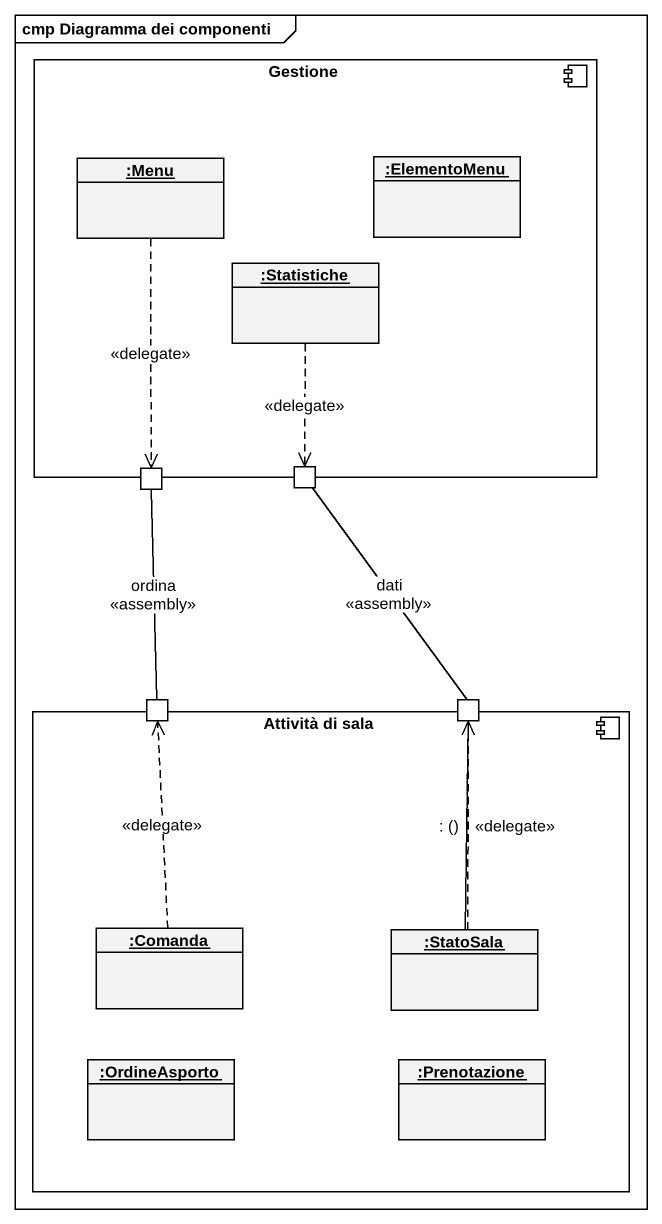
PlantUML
@startuml
mainframe cmp Diagramma dei componenti
allowmixing
hide circle
hide empty members
component Gestione {
  object ":Menu" as Menu
  object ":ElementoMenu" as ElementoMenu
  object ":Statistiche" as Statistiche
  port " " as port1
  port " " as port2
}
component "Attività di sala" as Attività_di_sala {
  port " " as port3
  port " " as port4
  object ":Comanda" as Comanda
  object ":StatoSala" as StatoSala
  object ":OrdineAsporto" as OrdineAsporto
  object ":Prenotazione" as Prenotazione
}
Menu ..> port1 : <<delegate>>
Statistiche ..> port2 : <<delegate>>
port2 -- port4 : dati\n<<assembly>>
port3 -up- port1 : ordina\n<<assembly>>
Comanda .up.> port3 : <<delegate>>
StatoSala .up.> port4 : <<delegate>>
StatoSala -up-> port4 : : ()
@enduml
